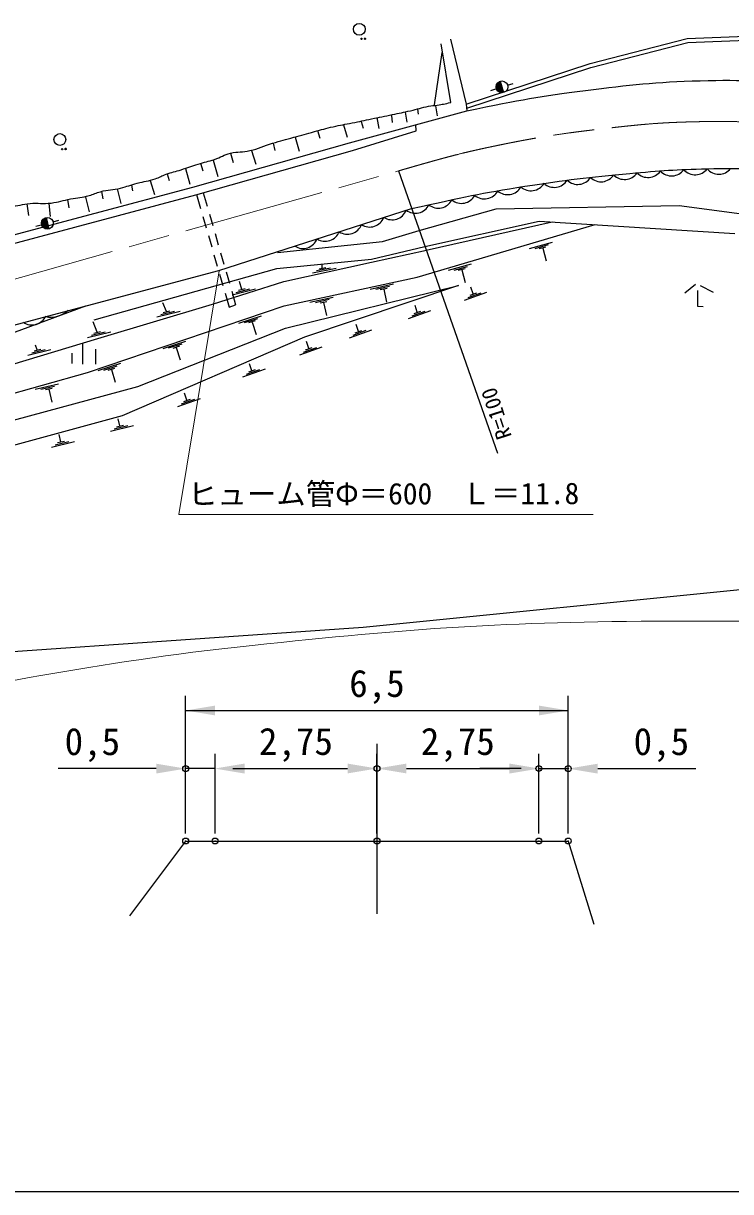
# Model space of a CAD drawing. Units: millimetres, scale not verified. Extents: x 40000 to 680000, y 20000 to 380000.
# Drawn here: x 474341 to 534419, y 205000 to 304179 of the extents above; entities that cross this region are included whole.
import ezdxf
from ezdxf.enums import TextEntityAlignment as Align

# ---------------------------------------------------------------- set-up
doc = ezdxf.new("R2010")
doc.units = ezdxf.units.MM
doc.header["$LTSCALE"] = 1000
doc.header["$PDMODE"] = 32
doc.header["$PDSIZE"] = 500
doc.linetypes.add('CHAIN', pattern=[18.5, 12, -1.5, 3.5, -1.5])
for name, color, linetype, lineweight in [('M-BGD', 7, 'Continuous', 25), ('M-BMK', 2, 'CHAIN', 13), ('M-STR-HTXT', 7, 'Continuous', 13), ('M-TTL-BAND', 7, 'Continuous', 25)]:
    doc.layers.add(name, color=color, linetype=linetype, lineweight=lineweight)
doc.styles.add('ＭＳ ゴシック', font='')
doc.styles.get('ＭＳ ゴシック').set_extended_font_data('MS Gothic')

# ---------------------------------------------------------------- blocks, each defined once
blk = doc.blocks.new('filled_arrow')
at = {"color": 0, "linetype": 'Continuous', "lineweight": -2}
blk.add_solid([(7.5, 1.25), (0, 0), (7.5, -1.25)], dxfattribs=at)

msp = doc.modelspace()

# ---------------------------------------------------------------- hatches: boundary and pattern name
at = {"layer": 'M-BGD'}
h = msp.add_hatch(color=256, dxfattribs=at)
edge = h.paths.add_edge_path()
edge.add_ellipse((503067, 302853), major_axis=(7.1, -53.6), ratio=1, start_angle=-97.55875, end_angle=82.44125)
h = msp.add_hatch(color=256, dxfattribs=at)
edge = h.paths.add_edge_path()
edge.add_ellipse((503360, 302869), major_axis=(7.1, -53.6), ratio=1, start_angle=-97.55875, end_angle=82.44125)
for points in [[(514991, 298787), (514856, 299268, 0.33621), (514491, 298787, 0.07505), (514513, 298639)], [(514513, 298639, 0.40656), (515126, 298305), (514991, 298787)], [(477876, 293508, 0.41421), (477930, 293454, 0.41421)], [(476379, 287210), (476265, 287697, 0.34857), (475879, 287210, 0.06393), (475895, 287083)], [(475895, 287083, 0.40656), (476492, 286723), (476379, 287210)], [(485627, 241327), (485627, 240494), (488127, 240911)], [(493127, 241339), (493127, 240505), (490627, 240922)], [(493127, 241327), (493127, 240494), (490627, 240911)], [(492127, 241172), (492127, 240672), (490627, 240922)], [(501877, 241339), (501877, 240505), (504377, 240922)], [(506877, 241339), (506877, 240505), (504377, 240922)], [(515627, 241339), (515627, 240505), (518127, 240922)], [(515627, 241327), (515627, 240493), (518127, 240910)], [(516627, 241172), (516627, 240672), (518127, 240922)], [(523127, 241327), (523127, 240493), (520627, 240910)]]:
    msp.add_hatch(color=256, dxfattribs=at).paths.add_polyline_path(points)
h = msp.add_hatch(color=256, dxfattribs=at)
edge = h.paths.add_edge_path()
edge.add_ellipse((477637, 293492), major_axis=(7.1, -53.6), ratio=1, start_angle=-97.55875, end_angle=82.44125)

# ---------------------------------------------------------------- linework, layer by layer
for centre, start in [((503067, 302853), 360), ((503360, 302869), 360), ((477637, 293492), 360), ((477930, 293508), 0)]:
    msp.add_arc(centre, 54, start, 180)
for p, q in [((510637, 302829), (511961, 297307)), ((522480, 300779), (530726, 302894)), ((522541, 300442), (530787, 302557)), ((530726, 302894), (535703, 303080)), ((530787, 302557), (535764, 302743)), ((509275, 297269), (509918, 301694)), ((510650, 297465), (509843, 302451)), ((511961, 297307), (522480, 300779)), ((512023, 296970), (522541, 300442)), ((514036, 298491), (514991, 298787)), ((514856, 299268), (515126, 298305)), ((515469, 298934), (515947, 299082)), ((502040, 294042), (511997, 296765)), ((506761, 296648), (506901, 295789)), ((507830, 296904), (507877, 296462)), ((509341, 297183), (509504, 296323)), ((511961, 297307), (511997, 296765)), ((503032, 295854), (503194, 295274)), ((504356, 296180), (504542, 295250)), ((505599, 296370), (505669, 295766)), ((507699, 295067), (507686, 295605)), ((499337, 295088), (499523, 294437)), ((501544, 295552), (501847, 294507)), ((502306, 293385), (507699, 295067)), ((488725, 290286), (502040, 294042)), ((495549, 294019), (495688, 293392)), ((497431, 294530), (497780, 293322)), ((488990, 289628), (502306, 293385)), ((491950, 293168), (492166, 292355)), ((493727, 293384), (494093, 292222)), ((488125, 291871), (488490, 290526)), ((489376, 292305), (489575, 291674)), ((490456, 292554), (490854, 291176)), ((506217, 291659), (514625, 267700)), ((485100, 290838), (485485, 289639)), ((486553, 291402), (486730, 290840)), ((449231, 279723), (488725, 290286)), ((449497, 279065), (488990, 289628)), ((480965, 289901), (481103, 289280)), ((482303, 290142), (482621, 288889)), ((483517, 290453), (483620, 289950)), ((489052, 289646), (489392, 288469)), ((489620, 289806), (489954, 288648)), ((474640, 288870), (474781, 287866)), ((476508, 288890), (476629, 287786)), ((478095, 289232), (478196, 288529)), ((479622, 289433), (479923, 288167)), ((514514, 288423), (530044, 288710)), ((530044, 288710), (539706, 287422)), ((476265, 287697), (476492, 286723)), ((489587, 287796), (489865, 286835)), ((490149, 287975), (490427, 287015)), ((490954, 283205), (507308, 288456)), ((507955, 286605), (514514, 288423)), ((475411, 286957), (476379, 287210)), ((476862, 287336), (477346, 287462)), ((507798, 282640), (522909, 287097)), ((508443, 285229), (518149, 287398)), ((508548, 284931), (519270, 287327)), ((518149, 287398), (534767, 286346)), ((490059, 286163), (490337, 285202)), ((490621, 286342), (490899, 285382)), ((495921, 284741), (504846, 285673)), ((504846, 285673), (507955, 286605)), ((491093, 284709), (491371, 283749)), ((503909, 283900), (508586, 284939)), ((503914, 284164), (508443, 285229)), ((519252, 285574), (517302, 285032)), ((518928, 285366), (517780, 285047)), ((518730, 285183), (518160, 285032)), ((518461, 285099), (518753, 284023)), ((490531, 284530), (490809, 283569)), ((495877, 283365), (503914, 284164)), ((496461, 282256), (503909, 283900)), ((499736, 283417), (499718, 283698)), ((512377, 283732), (510427, 283190)), ((451184, 272607), (490954, 283205)), ((480352, 279003), (495877, 283365)), ((491004, 282897), (491281, 281936)), ((491566, 283076), (491843, 282115)), ((498913, 283000), (500898, 283400)), ((499251, 283185), (500420, 283419)), ((499462, 283352), (500041, 283462)), ((512053, 283524), (510905, 283205)), ((511856, 283341), (511286, 283190)), ((511587, 283257), (511878, 282181)), ((490419, 280335), (496461, 282256)), ((492890, 281599), (492693, 282265)), ((496484, 280186), (507798, 282640)), ((496606, 278315), (511306, 281930)), ((511306, 281930), (498212, 277529)), ((505771, 282039), (503795, 281594)), ((505437, 281847), (504274, 281586)), ((505230, 281675), (504653, 281552)), ((512560, 281204), (512364, 281793)), ((531438, 282021), (530526, 281270)), ((531837, 281933), (532923, 281370)), ((491476, 281264), (491816, 280086)), ((492038, 281443), (492373, 280285)), ((492086, 281145), (494051, 281634)), ((492416, 281345), (493573, 281632)), ((492619, 281522), (493193, 281658)), ((500657, 280916), (498683, 280469)), ((500324, 280724), (499161, 280461)), ((504957, 281604), (505195, 280515)), ((511805, 280674), (513712, 281353)), ((512113, 280905), (513236, 281304)), ((512298, 281101), (512856, 281292)), ((531613, 281508), (531613, 280162)), ((465769, 275080), (479640, 280190)), ((479796, 274526), (496484, 280186)), ((480667, 277414), (490419, 280335)), ((485687, 279254), (487652, 279743)), ((486017, 279454), (487173, 279741)), ((486491, 279707), (486199, 280468)), ((486220, 279631), (486794, 279766)), ((491816, 280086), (492373, 280285)), ((500117, 280551), (499540, 280427)), ((499844, 280480), (500084, 279391)), ((507049, 279121), (508956, 279801)), ((507357, 279352), (508480, 279752)), ((507541, 279549), (508099, 279740)), ((507804, 279652), (507608, 280241)), ((531613, 280162), (532077, 280142)), ((480601, 277954), (480269, 278828)), ((494549, 279325), (492618, 278713)), ((494232, 279105), (493096, 278746)), ((494041, 278916), (493477, 278744)), ((493775, 278822), (494105, 277757)), ((479797, 277501), (481762, 277990)), ((480127, 277700), (481284, 277988)), ((480330, 277878), (480904, 278013)), ((484076, 273350), (496606, 278315)), ((502040, 277491), (503947, 278170)), ((502348, 277722), (503471, 278121)), ((502532, 277918), (503090, 278109)), ((502795, 278021), (502599, 278610)), ((467750, 273552), (480667, 277414)), ((475525, 276462), (475367, 276874)), ((479386, 275250), (479386, 277041)), ((498212, 277529), (482747, 270871)), ((488107, 277172), (486177, 276560)), ((487791, 276952), (486655, 276592)), ((487600, 276762), (487035, 276591)), ((497827, 276045), (499734, 276724)), ((498582, 276575), (498386, 277164)), ((474722, 276009), (476687, 276498)), ((475051, 276208), (476208, 276495)), ((475254, 276385), (475828, 276521)), ((478486, 275295), (478486, 276195)), ((480497, 275242), (480497, 276512)), ((487334, 276669), (487664, 275604)), ((498135, 276276), (499258, 276675)), ((498320, 276472), (498878, 276663)), ((482595, 275296), (480665, 274684)), ((482278, 275076), (481142, 274716)), ((482087, 274886), (481523, 274715)), ((481821, 274793), (482152, 273728)), ((492997, 274164), (494904, 274843)), ((493305, 274395), (494428, 274794)), ((493490, 274591), (494048, 274782)), ((493752, 274694), (493556, 275283)), ((457111, 268180), (479796, 274526)), ((460369, 266943), (484076, 273350)), ((477327, 273558), (475354, 273103)), ((476994, 273364), (475832, 273097)), ((476788, 273191), (476212, 273065)), ((476515, 273118), (476759, 272031)), ((488232, 272182), (488037, 272771)), ((487477, 271652), (489384, 272331)), ((487785, 271883), (488908, 272282)), ((487970, 272079), (488528, 272270)), ((482747, 270871), (462584, 265379)), ((481731, 269548), (483695, 270037)), ((482060, 269747), (483217, 270034)), ((482263, 269924), (482837, 270060)), ((482534, 270001), (482397, 270607)), ((477525, 268660), (477388, 269266)), ((476721, 268207), (478686, 268696)), ((477051, 268407), (478207, 268694)), ((477254, 268584), (477827, 268719)), ((503211, 252911), (547121, 257312)), ((472215, 250767), (503211, 252911)), ((488127, 235390), (488127, 247096)), ((520627, 235390), (520627, 247096)), ((488127, 245846), (520627, 245846)), ((504377, 243012), (504377, 228593)), ((488127, 235390), (488127, 242161)), ((490627, 235390), (490627, 242172)), ((490627, 235390), (490627, 242172)), ((490627, 235390), (490627, 242161)), ((504377, 235390), (504377, 242172)), ((504377, 235390), (504377, 242172)), ((518127, 235390), (518127, 242172)), ((518127, 235390), (518127, 242172)), ((518127, 235390), (518127, 242160)), ((520627, 235390), (520627, 242160)), ((485627, 240911), (477296, 240911)), ((490627, 240911), (488127, 240911)), ((492127, 240922), (498639, 240922)), ((493127, 240922), (501877, 240922)), ((493127, 240911), (495627, 240911)), ((506877, 240922), (515627, 240922)), ((515627, 240910), (513127, 240910)), ((516627, 240922), (515127, 240922)), ((518127, 240910), (520627, 240910)), ((523127, 240910), (531459, 240910)), ((488127, 234765), (483348, 228404)), ((488127, 234765), (490627, 234765)), ((490627, 234765), (518127, 234765)), ((518127, 234765), (520627, 234765)), ((520627, 234765), (522785, 227717))]:
    msp.add_line(p, q, dxfattribs=at)
for centre, radius in [((502873, 303679), 500), ((503067, 302853), 54), ((503360, 302869), 54), ((514991, 298787), 500), ((477443, 294318), 500), ((477637, 293492), 54), ((477930, 293508), 54), ((476379, 287210), 500)]:
    msp.add_circle(centre, radius, dxfattribs=at)
for centre, radius, start, end in [((527395, 292388), 1293, 224.12326, 324.8302), ((529398, 292524), 1293, 222.93652, 323.64346), ((531405, 292617), 1293, 221.62971, 322.33664), ((533415, 292662), 1293, 220.22763, 320.93457), ((517456, 291260), 1293, 228.65328, 329.36022), ((519442, 291549), 1293, 227.3685, 328.07544), ((521426, 291800), 1293, 226.55591, 327.26284), ((523411, 292025), 1293, 225.88392, 326.59085), ((525402, 292222), 1293, 224.93578, 325.64272), ((513510, 290574), 1293, 230.33749, 331.04443), ((515480, 290931), 1293, 229.5327, 330.23964), ((507632, 289348), 1293, 233.1243, 333.83124), ((509595, 289787), 1293, 231.5344, 332.24134), ((511547, 290192), 1293, 231.21231, 331.91924), ((503764, 288184), 1293, 237.57761, 338.28455), ((505658, 288797), 1293, 237.57761, 338.28455), ((501870, 287571), 1293, 237.57761, 338.28455), ((498089, 286364), 1293, 238.03233, 338.73927), ((499981, 286972), 1293, 237.57761, 338.28455), ((476660, 281429), 2191, 258.64869, 312.68616), ((475077, 279867), 1293, 235.31396, 336.0209)]:
    msp.add_arc(centre, radius, start, end, dxfattribs=at)
for points, knots in [([(511997, 296765), (516763, 297713), (518119, 297990), (522086, 298488), (525880, 298965), (528019, 299198), (531841, 299311), (535513, 299419), (537574, 299249), (541244, 299076), (545060, 298896), (547205, 298818), (550999, 298371), (554282, 297984), (556103, 297612), (559344, 296961), (563000, 296227), (564222, 295891), (568624, 294730)], [0, 0, 0, 0, 1, 1, 1, 2, 2, 2, 3, 3, 3, 4, 4, 4, 5, 5, 5, 6, 6, 6, 6]), ([(445210, 280892), (446058, 280843), (446335, 280824), (447050, 280891), (447724, 280954), (448097, 281042), (448756, 281197), (449467, 281363), (449842, 281544), (450550, 281722), (451338, 281920), (451796, 281962), (452584, 282159), (453442, 282373), (453931, 282471), (454762, 282773), (455369, 282994), (455666, 283224), (456271, 283451), (456833, 283661), (457179, 283689), (457736, 283910), (458326, 284143), (458609, 284384), (459202, 284610), (459783, 284831), (460147, 284837), (460738, 285030), (461450, 285263), (461813, 285498), (462532, 285708), (463177, 285896), (463576, 285854), (464216, 286058), (464769, 286234), (465031, 286459), (465579, 286651), (466195, 286867), (466574, 286875), (467198, 287066), (467754, 287237), (468037, 287417), (468598, 287569), (469067, 287697), (469352, 287668), (469823, 287788), (470489, 287959), (470826, 288183), (471496, 288336), (472170, 288491), (472563, 288489), (473246, 288599), (473896, 288703), (474253, 288818), (474908, 288883), (475606, 288953), (476006, 288845), (476702, 288927), (477356, 289004), (477705, 289153), (478351, 289278), (478965, 289398), (479323, 289400), (479926, 289563), (480310, 289666), (480505, 289786), (480889, 289891), (481542, 290069), (481937, 290036), (482595, 290197), (483157, 290334), (483458, 290460), (484016, 290612), (484610, 290774), (484965, 290786), (485548, 290984), (485916, 291109), (486101, 291237), (486466, 291370), (486957, 291549), (487248, 291600), (487747, 291756), (488318, 291934), (488632, 292052), (489203, 292229), (489735, 292395), (490043, 292454), (490571, 292633), (491116, 292817), (491387, 293025), (491945, 293161), (492570, 293313), (492950, 293231), (493577, 293372), (494351, 293545), (494748, 293771), (495507, 294003), (496211, 294218), (496612, 294318), (497321, 294514), (497999, 294702), (498379, 294806), (499058, 294988), (499681, 295155), (500026, 295264), (500655, 295408), (501284, 295554), (501644, 295598), (502277, 295727), (502922, 295859), (503281, 295945), (503926, 296078), (504610, 296219), (504996, 296286), (505680, 296429), (506284, 296554), (506624, 296620), (507224, 296762), (507829, 296905), (508158, 297029), (508768, 297148), (509048, 297202), (509210, 297196), (509492, 297237), (509948, 297305), (510101, 297344), (510650, 297465)], [0, 0, 0, 0, 1, 1, 1, 2, 2, 2, 3, 3, 3, 4, 4, 4, 5, 5, 5, 6, 6, 6, 7, 7, 7, 8, 8, 8, 9, 9, 9, 10, 10, 10, 11, 11, 11, 12, 12, 12, 13, 13, 13, 14, 14, 14, 15, 15, 15, 16, 16, 16, 17, 17, 17, 18, 18, 18, 19, 19, 19, 20, 20, 20, 21, 21, 21, 22, 22, 22, 23, 23, 23, 24, 24, 24, 25, 25, 25, 26, 26, 26, 27, 27, 27, 28, 28, 28, 29, 29, 29, 30, 30, 30, 31, 31, 31, 32, 32, 32, 33, 33, 33, 34, 34, 34, 35, 35, 35, 36, 36, 36, 37, 37, 37, 38, 38, 38, 39, 39, 39, 40, 40, 40, 41, 41, 41, 42, 42, 42, 42]), ([(507308, 288456), (511878, 289464), (513153, 289756), (516942, 290348), (520411, 290890), (522368, 291114), (525865, 291438), (528414, 291674), (529848, 291779), (532408, 291835), (535662, 291905), (537490, 291775), (540736, 291537), (543069, 291366), (544366, 291156), (546685, 290843), (548975, 290535), (549719, 290413), (552534, 289951)], [0, 0, 0, 0, 1, 1, 1, 2, 2, 2, 3, 3, 3, 4, 4, 4, 5, 5, 5, 6, 6, 6, 6])]:
    msp.add_open_spline(points, degree=3, knots=knots, dxfattribs=at)
for p in [(488127, 240911), (504377, 240922), (518127, 240922), (520627, 240910), (488127, 234765), (490627, 234765), (490627, 234765), (504377, 234765), (504377, 234765), (518127, 234765), (518127, 234765), (520627, 234765)]:
    msp.add_point(p, dxfattribs=at)
at = {"layer": 'M-BMK'}
msp.add_line((470346, 281554), (506217, 291659), dxfattribs=at)
msp.add_open_spline([(506217, 291659), (510389, 292858), (511600, 293203), (515113, 293917), (518682, 294642), (520713, 294910), (524332, 295319), (526984, 295619), (528479, 295753), (531147, 295820), (533847, 295888), (535363, 295843), (538062, 295720), (544062, 295447), (546189, 294884), (553294, 293616)], degree=3, knots=[0, 0, 0, 0, 1, 1, 1, 2, 2, 2, 3, 3, 3, 4, 4, 4, 5, 5, 5, 5], dxfattribs=at)
at = {"layer": 'M-STR-HTXT'}
for p, q in [((490960, 283162), (487550, 262487)), ((487550, 262487), (522754, 262487))]:
    msp.add_line(p, q, dxfattribs=at)
msp.add_open_spline([(379334, 244606), (404285, 243312), (411639, 242410), (432288, 243661), (442035, 244251), (447501, 244647), (457189, 245867), (471027, 247609), (478626, 249720), (492492, 251223), (506350, 252726), (514171, 253354), (528110, 253429), (539470, 253490), (543448, 253319), (557178, 252412)], degree=3, knots=[0, 0, 0, 0, 1, 1, 1, 2, 2, 2, 3, 3, 3, 4, 4, 4, 5, 5, 5, 5], dxfattribs=at)
at = {"layer": 'M-TTL-BAND'}
msp.add_line((40000, 205000), (579000, 205000), dxfattribs=at)

# ---------------------------------------------------------------- block references
at = {"layer": 'M-BGD', "xscale": 333, "yscale": 333}
msp.add_blockref('filled_arrow', (488127, 245846), dxfattribs=at)
at = {"layer": 'M-BGD', "xscale": 333, "yscale": 333, "rotation": 180}
msp.add_blockref('filled_arrow', (520627, 245846), dxfattribs=at)

# ---------------------------------------------------------------- texts
at = {"layer": 'M-BGD', "style": 'ＭＳ ゴシック'}
msp.add_text('R=100', height=1320, rotation=108.314, dxfattribs=at).set_placement((516216, 269250), align=Align.BOTTOM_LEFT)
msp.add_text('6,5', height=2309, dxfattribs=at).set_placement((504377, 246305), align=Align.BOTTOM_CENTER)
for s, p in [('0,5', (477849, 241369)), ('2,75', (494352, 241381)), ('2,75', (508102, 241381)), ('0,5', (526180, 241369))]:
    msp.add_text(s, height=2309, dxfattribs=at).set_placement(p, align=Align.BOTTOM_LEFT)
at = {"layer": 'M-STR-HTXT', "style": 'ＭＳ ゴシック'}
msp.add_text('ヒューム管Φ＝600\u3000Ｌ＝11.8', height=1833, rotation=0.107, dxfattribs=at).set_placement((488327, 262753), align=Align.BOTTOM_LEFT)

doc.saveas('drawing.dxf')
